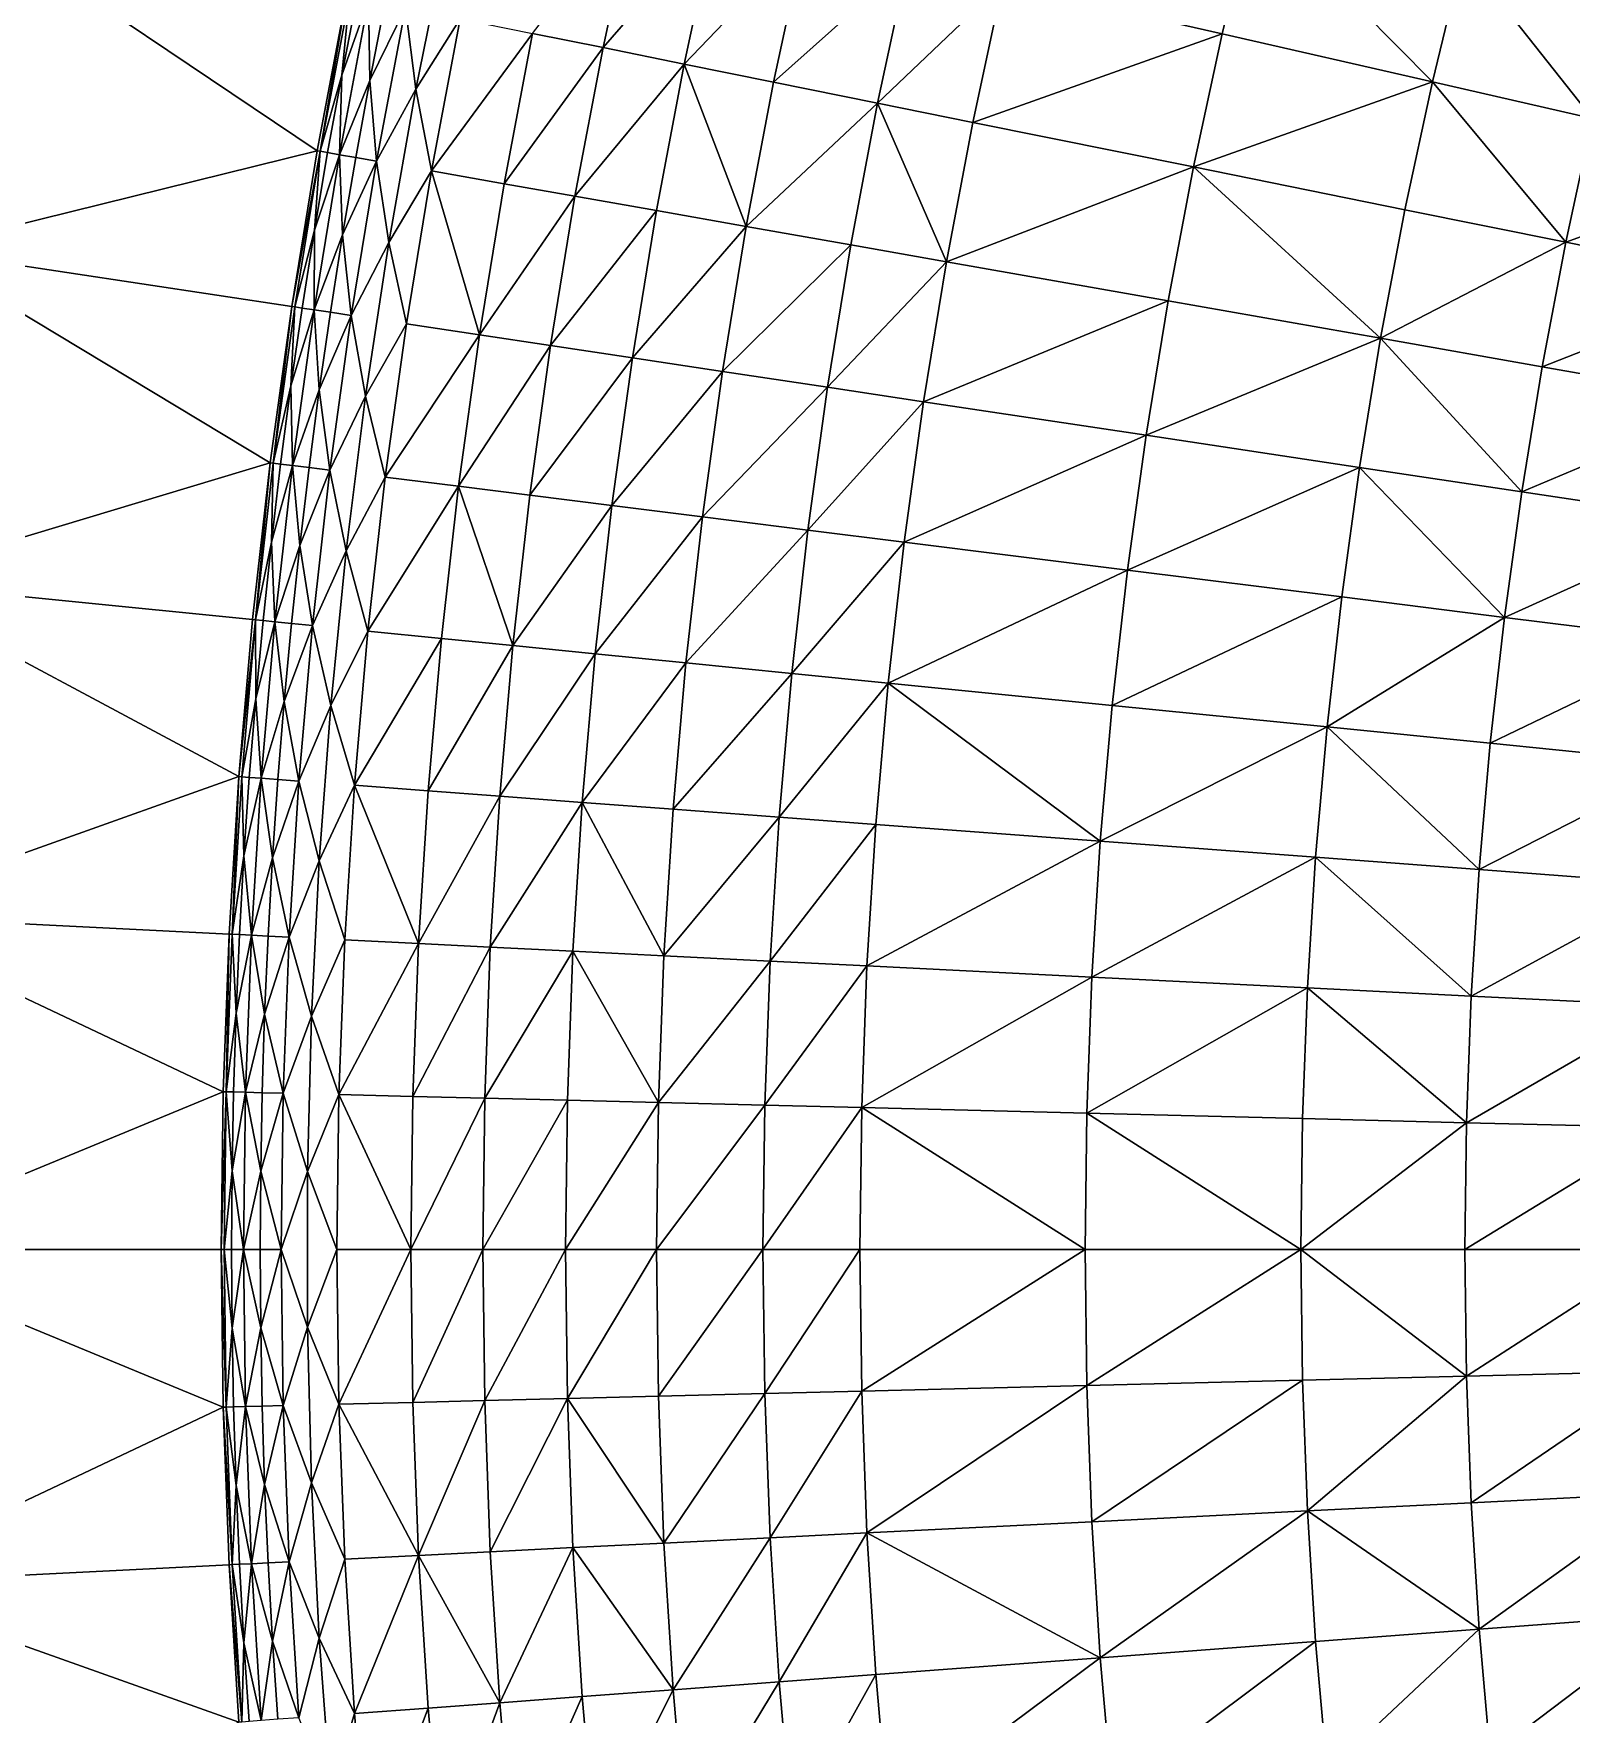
# Model space of a CAD drawing. Header units: millimetres. Extents: x -3250 to 8000, y -3250 to 3250.
# Drawn here: x -2574 to -1967, y -184 to 480 of the extents above; entities that cross this region are included whole.
import ezdxf

# ---------------------------------------------------------------- set-up
doc = ezdxf.new("R2010")
doc.units = ezdxf.units.MM
doc.header["$MEASUREMENT"] = 0
doc.layers.add('MESH_3D', color=2, linetype='CONTINUOUS')

msp = doc.modelspace()

# ---------------------------------------------------------------- linework, layer by layer
at = {"layer": 'MESH_3D'}
for points in [[(2150.48, 2436.79, 32500), (-3128.53, 880.23, 32500), (-2326.57, -2269.27, 32500)], [(2150.48, 2436.79, 32500), (-2326.57, -2269.27, 32500), (3105.61, 957.95, 32500)], [(3105.61, 957.95, 32500), (-2326.57, -2269.27, 32500), (-1962.36, -2590.68, 32500)], [(-3128.53, 880.23, 32500), (-2436.79, -2150.48, 32500), (-2326.57, -2269.27, 32500)], [(-3128.53, 880.23, 32500), (-2638.8, -1897.17, 32500), (-2436.79, -2150.48, 32500)], [(-2376.95, 480.51, -303.82), (-2336.54, 533.3, -355.73), (-2349.11, 474.88, -355.73)], [(-2349.11, 474.88, -355.73), (-2336.54, 533.3, -355.73), (-2304.66, 526.02, -406.77)], [(-2191.27, 500.14, -547.31), (-2091.92, 532.67, -630.5), (-2104.55, 480.35, -630.5)], [(-2104.55, 480.35, -630.5), (-2091.92, 532.67, -630.5), (-2021.39, 461.37, -698.41)], [(-2091.92, 532.67, -630.5), (-2009.26, 511.62, -698.41), (-2021.39, 461.37, -698.41)], [(-2620.4, 394.96, 24200), (-2597.46, 525.09, 24200), (-2462.02, 434.12, 24000)], [(-2597.46, 525.09, 24200), (-2450.43, 495.37, 24000), (-2462.02, 434.12, 24000)], [(-2349.11, 474.88, -355.73), (-2304.66, 526.02, -406.77), (-2317.06, 468.4, -406.77)], [(-2317.06, 468.4, -406.77), (-2304.66, 526.02, -406.77), (-2269.57, 518.02, -455.71)], [(-2423.07, 458.47, -205.25), (-2427.16, 490.66, -171.85), (-2410.89, 518.74, -205.25)], [(-2423.07, 458.47, -205.25), (-2410.89, 518.74, -205.25), (-2405.56, 486.3, -238.11)], [(-2317.06, 468.4, -406.77), (-2269.57, 518.02, -455.71), (-2281.78, 461.27, -455.71)], [(-2281.78, 461.27, -455.71), (-2269.57, 518.02, -455.71), (-2228.63, 508.67, -506.08)], [(-2021.39, 461.37, -698.41), (-2009.26, 511.62, -698.41), (-1958.21, 446.95, -744.25)], [(-2009.26, 511.62, -698.41), (-1946.46, 495.63, -744.25), (-1958.21, 446.95, -744.25)], [(-2281.78, 461.27, -455.71), (-2228.63, 508.67, -506.08), (-2240.62, 452.95, -506.08)], [(-2240.62, 452.95, -506.08), (-2228.63, 508.67, -506.08), (-2191.27, 500.14, -547.31)], [(-2240.62, 452.95, -506.08), (-2191.27, 500.14, -547.31), (-2203.06, 445.36, -547.31)], [(-2203.06, 445.36, -547.31), (-2191.27, 500.14, -547.31), (-2104.55, 480.35, -630.5)], [(-2460.86, 433.92, -38.42), (-2462.02, 434.12), (-2450.43, 495.37)], [(-2462.02, 434.12, 24000), (-2450.43, 495.37, 24000), (-2450.43, 495.37)], [(-2462.02, 434.12, 24000), (-2450.43, 495.37), (-2462.02, 434.12)], [(-2460.86, 433.92, -38.42), (-2450.43, 495.37), (-2449.27, 495.13, -38.42)], [(-2452.35, 464.01, -71.93), (-2460.86, 433.92, -38.42), (-2449.27, 495.13, -38.42)], [(-2441.24, 461.91, -138.74), (-2453.28, 432.58, -105.25), (-2441.73, 493.61, -105.25)], [(-2452.35, 464.01, -71.93), (-2441.73, 493.61, -105.25), (-2453.28, 432.58, -105.25)], [(-2452.35, 464.01, -71.93), (-2449.27, 495.13, -38.42), (-2446.37, 494.54, -71.93)], [(-2452.35, 464.01, -71.93), (-2446.37, 494.54, -71.93), (-2441.73, 493.61, -105.25)], [(-2441.24, 461.91, -138.74), (-2441.73, 493.61, -105.25), (-2435.29, 492.3, -138.74)], [(-2441.24, 461.91, -138.74), (-2435.29, 492.3, -138.74), (-2427.16, 490.66, -171.85)], [(-2441.24, 461.91, -138.74), (-2427.16, 490.66, -171.85), (-2438.64, 430, -171.85)], [(-2423.07, 458.47, -205.25), (-2438.64, 430, -171.85), (-2427.16, 490.66, -171.85)], [(-2423.07, 458.47, -205.25), (-2405.56, 486.3, -238.11), (-2416.94, 426.17, -238.11)], [(-2416.94, 426.17, -238.11), (-2405.56, 486.3, -238.11), (-2376.95, 480.51, -303.82)], [(-2416.94, 426.17, -238.11), (-2376.95, 480.51, -303.82), (-2388.19, 421.1, -303.82)], [(-2388.19, 421.1, -303.82), (-2376.95, 480.51, -303.82), (-2349.11, 474.88, -355.73)], [(-2203.06, 445.36, -547.31), (-2104.55, 480.35, -630.5), (-2115.87, 427.73, -630.5)], [(-2115.87, 427.73, -630.5), (-2104.55, 480.35, -630.5), (-2021.39, 461.37, -698.41)], [(-2388.19, 421.1, -303.82), (-2349.11, 474.88, -355.73), (-2360.22, 416.17, -355.73)], [(-2360.22, 416.17, -355.73), (-2349.11, 474.88, -355.73), (-2317.06, 468.4, -406.77)], [(-2360.22, 416.17, -355.73), (-2317.06, 468.4, -406.77), (-2328.01, 410.49, -406.77)], [(-2328.01, 410.49, -406.77), (-2317.06, 468.4, -406.77), (-2292.57, 404.24, -455.71)], [(-2317.06, 468.4, -406.77), (-2281.78, 461.27, -455.71), (-2292.57, 404.24, -455.71)], [(-2457.94, 433.4, -71.93), (-2460.86, 433.92, -38.42), (-2452.35, 464.01, -71.93)], [(-2457.94, 433.4, -71.93), (-2452.35, 464.01, -71.93), (-2453.28, 432.58, -105.25)], [(-2446.81, 431.44, -138.74), (-2453.28, 432.58, -105.25), (-2441.24, 461.91, -138.74)], [(-2446.81, 431.44, -138.74), (-2441.24, 461.91, -138.74), (-2438.64, 430, -171.85)], [(-2433.75, 397.92, -205.25), (-2438.64, 430, -171.85), (-2423.07, 458.47, -205.25)], [(-2433.75, 397.92, -205.25), (-2423.07, 458.47, -205.25), (-2416.94, 426.17, -238.11)], [(-2292.57, 404.24, -455.71), (-2281.78, 461.27, -455.71), (-2240.62, 452.95, -506.08)], [(-2115.87, 427.73, -630.5), (-2021.39, 461.37, -698.41), (-2032.27, 410.83, -698.41)], [(-2032.27, 410.83, -698.41), (-2021.39, 461.37, -698.41), (-1968.75, 397.99, -744.25)], [(-2021.39, 461.37, -698.41), (-1958.21, 446.95, -744.25), (-1968.75, 397.99, -744.25)], [(-2292.57, 404.24, -455.71), (-2240.62, 452.95, -506.08), (-2251.21, 396.95, -506.08)], [(-2251.21, 396.95, -506.08), (-2240.62, 452.95, -506.08), (-2213.48, 390.3, -547.31)], [(-2240.62, 452.95, -506.08), (-2203.06, 445.36, -547.31), (-2213.48, 390.3, -547.31)], [(-2213.48, 390.3, -547.31), (-2203.06, 445.36, -547.31), (-2115.87, 427.73, -630.5)], [(-1968.75, 397.99, -744.25), (-1958.21, 446.95, -744.25), (-1881.98, 429.55, -794.3)], [(-2620.4, 394.96, 24200), (-2462.02, 434.12, 24000), (-2472.08, 372.61, 24000)], [(-2460.86, 433.92, -38.42), (-2472.08, 372.61), (-2462.02, 434.12)], [(-2472.08, 372.61, 24000), (-2462.02, 434.12, 24000), (-2462.02, 434.12)], [(-2472.08, 372.61, 24000), (-2462.02, 434.12), (-2472.08, 372.61)], [(-2470.91, 372.43, -38.42), (-2472.08, 372.61), (-2460.86, 433.92, -38.42)], [(-2463.15, 402.73, -71.93), (-2470.91, 372.43, -38.42), (-2460.86, 433.92, -38.42)], [(-2451.99, 400.9, -138.74), (-2463.3, 371.28, -105.25), (-2453.28, 432.58, -105.25)], [(-2463.15, 402.73, -71.93), (-2453.28, 432.58, -105.25), (-2463.3, 371.28, -105.25)], [(-2463.15, 402.73, -71.93), (-2460.86, 433.92, -38.42), (-2457.94, 433.4, -71.93)], [(-2463.15, 402.73, -71.93), (-2457.94, 433.4, -71.93), (-2453.28, 432.58, -105.25)], [(-2451.99, 400.9, -138.74), (-2453.28, 432.58, -105.25), (-2446.81, 431.44, -138.74)], [(-2451.99, 400.9, -138.74), (-2446.81, 431.44, -138.74), (-2438.64, 430, -171.85)], [(-2451.99, 400.9, -138.74), (-2438.64, 430, -171.85), (-2448.6, 369.07, -171.85)], [(-2433.75, 397.92, -205.25), (-2448.6, 369.07, -171.85), (-2438.64, 430, -171.85)], [(-2433.75, 397.92, -205.25), (-2416.94, 426.17, -238.11), (-2426.81, 365.78, -238.11)], [(-2426.81, 365.78, -238.11), (-2416.94, 426.17, -238.11), (-2397.94, 361.43, -303.82)], [(-2416.94, 426.17, -238.11), (-2388.19, 421.1, -303.82), (-2397.94, 361.43, -303.82)], [(-2213.48, 390.3, -547.31), (-2115.87, 427.73, -630.5), (-2125.88, 374.85, -630.5)], [(-2125.88, 374.85, -630.5), (-2115.87, 427.73, -630.5), (-2041.88, 360.04, -698.41)], [(-2115.87, 427.73, -630.5), (-2032.27, 410.83, -698.41), (-2041.88, 360.04, -698.41)], [(-1968.75, 397.99, -744.25), (-1881.98, 429.55, -794.3), (-1892.1, 382.5, -794.3)], [(-2397.94, 361.43, -303.82), (-2388.19, 421.1, -303.82), (-2360.22, 416.17, -355.73)], [(-2397.94, 361.43, -303.82), (-2360.22, 416.17, -355.73), (-2369.86, 357.2, -355.73)], [(-2369.86, 357.2, -355.73), (-2360.22, 416.17, -355.73), (-2328.01, 410.49, -406.77)], [(-2369.86, 357.2, -355.73), (-2328.01, 410.49, -406.77), (-2337.52, 352.33, -406.77)], [(-2337.52, 352.33, -406.77), (-2328.01, 410.49, -406.77), (-2292.57, 404.24, -455.71)], [(-2041.88, 360.04, -698.41), (-2032.27, 410.83, -698.41), (-1968.75, 397.99, -744.25)], [(-2467.98, 371.99, -71.93), (-2470.91, 372.43, -38.42), (-2463.15, 402.73, -71.93)], [(-2467.98, 371.99, -71.93), (-2463.15, 402.73, -71.93), (-2463.3, 371.28, -105.25)], [(-2456.8, 370.3, -138.74), (-2463.3, 371.28, -105.25), (-2451.99, 400.9, -138.74)], [(-2456.8, 370.3, -138.74), (-2451.99, 400.9, -138.74), (-2448.6, 369.07, -171.85)], [(-2337.52, 352.33, -406.77), (-2292.57, 404.24, -455.71), (-2301.94, 346.96, -455.71)], [(-2301.94, 346.96, -455.71), (-2292.57, 404.24, -455.71), (-2251.21, 396.95, -506.08)], [(-2636.83, 263.85, 24200), (-2620.4, 394.96, 24200), (-2480.6, 310.86, 24000)], [(-2620.4, 394.96, 24200), (-2472.08, 372.61, 24000), (-2480.6, 310.86, 24000)], [(-2442.91, 337.12, -205.25), (-2448.6, 369.07, -171.85), (-2433.75, 397.92, -205.25)], [(-2442.91, 337.12, -205.25), (-2433.75, 397.92, -205.25), (-2426.81, 365.78, -238.11)], [(-2301.94, 346.96, -455.71), (-2251.21, 396.95, -506.08), (-2260.41, 340.7, -506.08)], [(-2260.41, 340.7, -506.08), (-2251.21, 396.95, -506.08), (-2213.48, 390.3, -547.31)], [(-2041.88, 360.04, -698.41), (-1968.75, 397.99, -744.25), (-1978.06, 348.78, -744.25)], [(-1978.06, 348.78, -744.25), (-1968.75, 397.99, -744.25), (-1892.1, 382.5, -794.3)], [(-2260.41, 340.7, -506.08), (-2213.48, 390.3, -547.31), (-2222.52, 334.99, -547.31)], [(-2222.52, 334.99, -547.31), (-2213.48, 390.3, -547.31), (-2125.88, 374.85, -630.5)], [(-1978.06, 348.78, -744.25), (-1892.1, 382.5, -794.3), (-1901.05, 335.21, -794.3)], [(-2479.43, 310.71, -38.42), (-2480.6, 310.86), (-2472.08, 372.61)], [(-2480.6, 310.86, 24000), (-2472.08, 372.61, 24000), (-2472.08, 372.61)], [(-2480.6, 310.86, 24000), (-2472.08, 372.61), (-2480.6, 310.86)], [(-2479.43, 310.71, -38.42), (-2472.08, 372.61), (-2470.91, 372.43, -38.42)], [(-2472.43, 341.19, -71.93), (-2479.43, 310.71, -38.42), (-2470.91, 372.43, -38.42)], [(-2472.43, 341.19, -71.93), (-2470.91, 372.43, -38.42), (-2467.98, 371.99, -71.93)], [(-2472.43, 341.19, -71.93), (-2467.98, 371.99, -71.93), (-2463.3, 371.28, -105.25)], [(-2222.52, 334.99, -547.31), (-2125.88, 374.85, -630.5), (-2134.56, 321.73, -630.5)], [(-2134.56, 321.73, -630.5), (-2125.88, 374.85, -630.5), (-2041.88, 360.04, -698.41)], [(-2472.43, 341.19, -71.93), (-2463.3, 371.28, -105.25), (-2471.79, 309.76, -105.25)], [(-2461.23, 339.65, -138.74), (-2471.79, 309.76, -105.25), (-2463.3, 371.28, -105.25)], [(-2461.23, 339.65, -138.74), (-2463.3, 371.28, -105.25), (-2456.8, 370.3, -138.74)], [(-2461.23, 339.65, -138.74), (-2456.8, 370.3, -138.74), (-2448.6, 369.07, -171.85)], [(-2461.23, 339.65, -138.74), (-2448.6, 369.07, -171.85), (-2457.04, 307.91, -171.85)], [(-2442.91, 337.12, -205.25), (-2457.04, 307.91, -171.85), (-2448.6, 369.07, -171.85)], [(-2442.91, 337.12, -205.25), (-2426.81, 365.78, -238.11), (-2435.18, 305.17, -238.11)], [(-2435.18, 305.17, -238.11), (-2426.81, 365.78, -238.11), (-2397.94, 361.43, -303.82)], [(-2435.18, 305.17, -238.11), (-2397.94, 361.43, -303.82), (-2406.21, 301.54, -303.82)], [(-2406.21, 301.54, -303.82), (-2397.94, 361.43, -303.82), (-2369.86, 357.2, -355.73)], [(-2134.56, 321.73, -630.5), (-2041.88, 360.04, -698.41), (-2050.22, 309.02, -698.41)], [(-2050.22, 309.02, -698.41), (-2041.88, 360.04, -698.41), (-1986.14, 299.36, -744.25)], [(-2041.88, 360.04, -698.41), (-1978.06, 348.78, -744.25), (-1986.14, 299.36, -744.25)], [(-2406.21, 301.54, -303.82), (-2369.86, 357.2, -355.73), (-2378.03, 298.01, -355.73)], [(-2378.03, 298.01, -355.73), (-2369.86, 357.2, -355.73), (-2337.52, 352.33, -406.77)], [(-2378.03, 298.01, -355.73), (-2337.52, 352.33, -406.77), (-2345.58, 293.94, -406.77)], [(-2345.58, 293.94, -406.77), (-2337.52, 352.33, -406.77), (-2301.94, 346.96, -455.71)], [(-2345.58, 293.94, -406.77), (-2301.94, 346.96, -455.71), (-2309.87, 289.46, -455.71)], [(-2309.87, 289.46, -455.71), (-2301.94, 346.96, -455.71), (-2260.41, 340.7, -506.08)], [(-1986.14, 299.36, -744.25), (-1978.06, 348.78, -744.25), (-1901.05, 335.21, -794.3)], [(-2476.49, 310.34, -71.93), (-2479.43, 310.71, -38.42), (-2472.43, 341.19, -71.93)], [(-2476.49, 310.34, -71.93), (-2472.43, 341.19, -71.93), (-2471.79, 309.76, -105.25)], [(-2465.27, 308.94, -138.74), (-2471.79, 309.76, -105.25), (-2461.23, 339.65, -138.74)], [(-2465.27, 308.94, -138.74), (-2461.23, 339.65, -138.74), (-2457.04, 307.91, -171.85)], [(-2309.87, 289.46, -455.71), (-2260.41, 340.7, -506.08), (-2268.2, 284.24, -506.08)], [(-2268.2, 284.24, -506.08), (-2260.41, 340.7, -506.08), (-2222.52, 334.99, -547.31)], [(-2450.56, 276.11, -205.25), (-2457.04, 307.91, -171.85), (-2442.91, 337.12, -205.25)], [(-2450.56, 276.11, -205.25), (-2442.91, 337.12, -205.25), (-2435.18, 305.17, -238.11)], [(-2268.2, 284.24, -506.08), (-2222.52, 334.99, -547.31), (-2230.18, 279.48, -547.31)], [(-2230.18, 279.48, -547.31), (-2222.52, 334.99, -547.31), (-2134.56, 321.73, -630.5)], [(-1986.14, 299.36, -744.25), (-1901.05, 335.21, -794.3), (-1908.82, 287.71, -794.3)], [(-2230.18, 279.48, -547.31), (-2134.56, 321.73, -630.5), (-2141.92, 268.42, -630.5)], [(-2141.92, 268.42, -630.5), (-2134.56, 321.73, -630.5), (-2050.22, 309.02, -698.41)], [(-2636.83, 263.85, 24200), (-2480.6, 310.86, 24000), (-2487.58, 248.92, 24000)], [(-2486.4, 248.8, -38.42), (-2487.58, 248.92), (-2480.6, 310.86)], [(-2487.58, 248.92, 24000), (-2480.6, 310.86), (-2487.58, 248.92)], [(-2487.58, 248.92, 24000), (-2480.6, 310.86, 24000), (-2480.6, 310.86)], [(-2486.4, 248.8, -38.42), (-2480.6, 310.86), (-2479.43, 310.71, -38.42)], [(-2480.16, 279.45, -71.93), (-2486.4, 248.8, -38.42), (-2479.43, 310.71, -38.42)], [(-2480.16, 279.45, -71.93), (-2479.43, 310.71, -38.42), (-2476.49, 310.34, -71.93)], [(-2480.16, 279.45, -71.93), (-2476.49, 310.34, -71.93), (-2471.79, 309.76, -105.25)], [(-2480.16, 279.45, -71.93), (-2471.79, 309.76, -105.25), (-2478.74, 248.04, -105.25)], [(-2468.93, 278.18, -138.74), (-2478.74, 248.04, -105.25), (-2471.79, 309.76, -105.25)], [(-2468.93, 278.18, -138.74), (-2471.79, 309.76, -105.25), (-2465.27, 308.94, -138.74)], [(-2468.93, 278.18, -138.74), (-2465.27, 308.94, -138.74), (-2457.04, 307.91, -171.85)], [(-2468.93, 278.18, -138.74), (-2457.04, 307.91, -171.85), (-2463.96, 246.56, -171.85)], [(-2450.56, 276.11, -205.25), (-2463.96, 246.56, -171.85), (-2457.04, 307.91, -171.85)], [(-2141.92, 268.42, -630.5), (-2050.22, 309.02, -698.41), (-2057.28, 257.81, -698.41)], [(-2057.28, 257.81, -698.41), (-2050.22, 309.02, -698.41), (-1992.98, 249.75, -744.25)], [(-2050.22, 309.02, -698.41), (-1986.14, 299.36, -744.25), (-1992.98, 249.75, -744.25)], [(-2450.56, 276.11, -205.25), (-2435.18, 305.17, -238.11), (-2442.03, 244.36, -238.11)], [(-2442.03, 244.36, -238.11), (-2435.18, 305.17, -238.11), (-2406.21, 301.54, -303.82)], [(-2442.03, 244.36, -238.11), (-2406.21, 301.54, -303.82), (-2412.98, 241.46, -303.82)], [(-2412.98, 241.46, -303.82), (-2406.21, 301.54, -303.82), (-2384.72, 238.63, -355.73)], [(-2406.21, 301.54, -303.82), (-2378.03, 298.01, -355.73), (-2384.72, 238.63, -355.73)], [(-1992.98, 249.75, -744.25), (-1986.14, 299.36, -744.25), (-1908.82, 287.71, -794.3)], [(-2384.72, 238.63, -355.73), (-2378.03, 298.01, -355.73), (-2345.58, 293.94, -406.77)], [(-2384.72, 238.63, -355.73), (-2345.58, 293.94, -406.77), (-2352.18, 235.37, -406.77)], [(-2352.18, 235.37, -406.77), (-2345.58, 293.94, -406.77), (-2309.87, 289.46, -455.71)], [(-2352.18, 235.37, -406.77), (-2309.87, 289.46, -455.71), (-2316.37, 231.79, -455.71)], [(-2316.37, 231.79, -455.71), (-2309.87, 289.46, -455.71), (-2268.2, 284.24, -506.08)], [(-1992.98, 249.75, -744.25), (-1908.82, 287.71, -794.3), (-1915.4, 240.03, -794.3)], [(-2483.45, 248.51, -71.93), (-2486.4, 248.8, -38.42), (-2480.16, 279.45, -71.93)], [(-2483.45, 248.51, -71.93), (-2480.16, 279.45, -71.93), (-2478.74, 248.04, -105.25)], [(-2316.37, 231.79, -455.71), (-2268.2, 284.24, -506.08), (-2274.58, 227.61, -506.08)], [(-2274.58, 227.61, -506.08), (-2268.2, 284.24, -506.08), (-2230.18, 279.48, -547.31)], [(-2274.58, 227.61, -506.08), (-2230.18, 279.48, -547.31), (-2236.46, 223.79, -547.31)], [(-2236.46, 223.79, -547.31), (-2230.18, 279.48, -547.31), (-2141.92, 268.42, -630.5)], [(-2472.21, 247.38, -138.74), (-2478.74, 248.04, -105.25), (-2468.93, 278.18, -138.74)], [(-2472.21, 247.38, -138.74), (-2468.93, 278.18, -138.74), (-2463.96, 246.56, -171.85)], [(-2456.68, 214.93, -205.25), (-2463.96, 246.56, -171.85), (-2450.56, 276.11, -205.25)], [(-2456.68, 214.93, -205.25), (-2450.56, 276.11, -205.25), (-2442.03, 244.36, -238.11)], [(-2236.46, 223.79, -547.31), (-2141.92, 268.42, -630.5), (-2147.94, 214.93, -630.5)], [(-2147.94, 214.93, -630.5), (-2141.92, 268.42, -630.5), (-2057.28, 257.81, -698.41)], [(-2646.71, 132.09, 24200), (-2636.83, 263.85, 24200), (-2493.01, 186.83, 24000)], [(-2636.83, 263.85, 24200), (-2487.58, 248.92, 24000), (-2493.01, 186.83, 24000)], [(-2147.94, 214.93, -630.5), (-2057.28, 257.81, -698.41), (-2063.07, 206.44, -698.41)], [(-2063.07, 206.44, -698.41), (-2057.28, 257.81, -698.41), (-1992.98, 249.75, -744.25)], [(-2486.4, 248.8, -38.42), (-2493.01, 186.83), (-2487.58, 248.92)], [(-2493.01, 186.83, 24000), (-2487.58, 248.92), (-2493.01, 186.83)], [(-2493.01, 186.83, 24000), (-2487.58, 248.92, 24000), (-2487.58, 248.92)], [(-2491.83, 186.74, -38.42), (-2493.01, 186.83), (-2486.4, 248.8, -38.42)], [(-2486.36, 217.53, -71.93), (-2491.83, 186.74, -38.42), (-2486.4, 248.8, -38.42)], [(-2486.36, 217.53, -71.93), (-2486.4, 248.8, -38.42), (-2483.45, 248.51, -71.93)], [(-2486.36, 217.53, -71.93), (-2483.45, 248.51, -71.93), (-2478.74, 248.04, -105.25)], [(-2486.36, 217.53, -71.93), (-2478.74, 248.04, -105.25), (-2484.16, 186.16, -105.25)], [(-2475.1, 216.54, -138.74), (-2484.16, 186.16, -105.25), (-2478.74, 248.04, -105.25)], [(-2475.1, 216.54, -138.74), (-2478.74, 248.04, -105.25), (-2472.21, 247.38, -138.74)], [(-2475.1, 216.54, -138.74), (-2472.21, 247.38, -138.74), (-2463.96, 246.56, -171.85)], [(-2475.1, 216.54, -138.74), (-2463.96, 246.56, -171.85), (-2469.34, 185.05, -171.85)], [(-2456.68, 214.93, -205.25), (-2469.34, 185.05, -171.85), (-2463.96, 246.56, -171.85)], [(-2063.07, 206.44, -698.41), (-1992.98, 249.75, -744.25), (-1998.59, 199.99, -744.25)], [(-1998.59, 199.99, -744.25), (-1992.98, 249.75, -744.25), (-1915.4, 240.03, -794.3)], [(-2456.68, 214.93, -205.25), (-2442.03, 244.36, -238.11), (-2447.36, 183.4, -238.11)], [(-2447.36, 183.4, -238.11), (-2442.03, 244.36, -238.11), (-2412.98, 241.46, -303.82)], [(-2447.36, 183.4, -238.11), (-2412.98, 241.46, -303.82), (-2418.25, 181.22, -303.82)], [(-2418.25, 181.22, -303.82), (-2412.98, 241.46, -303.82), (-2384.72, 238.63, -355.73)], [(-1998.59, 199.99, -744.25), (-1915.4, 240.03, -794.3), (-1920.79, 192.2, -794.3)], [(-2418.25, 181.22, -303.82), (-2384.72, 238.63, -355.73), (-2389.93, 179.1, -355.73)], [(-2389.93, 179.1, -355.73), (-2384.72, 238.63, -355.73), (-2352.18, 235.37, -406.77)], [(-2389.93, 179.1, -355.73), (-2352.18, 235.37, -406.77), (-2357.32, 176.66, -406.77)], [(-2357.32, 176.66, -406.77), (-2352.18, 235.37, -406.77), (-2316.37, 231.79, -455.71)], [(-2357.32, 176.66, -406.77), (-2316.37, 231.79, -455.71), (-2321.43, 173.97, -455.71)], [(-2321.43, 173.97, -455.71), (-2316.37, 231.79, -455.71), (-2274.58, 227.61, -506.08)], [(-2321.43, 173.97, -455.71), (-2274.58, 227.61, -506.08), (-2279.55, 170.83, -506.08)], [(-2279.55, 170.83, -506.08), (-2274.58, 227.61, -506.08), (-2236.46, 223.79, -547.31)], [(-2279.55, 170.83, -506.08), (-2236.46, 223.79, -547.31), (-2241.34, 167.97, -547.31)], [(-2241.34, 167.97, -547.31), (-2236.46, 223.79, -547.31), (-2152.64, 161.32, -630.5)], [(-2236.46, 223.79, -547.31), (-2147.94, 214.93, -630.5), (-2152.64, 161.32, -630.5)], [(-2488.88, 186.52, -71.93), (-2491.83, 186.74, -38.42), (-2486.36, 217.53, -71.93)], [(-2488.88, 186.52, -71.93), (-2486.36, 217.53, -71.93), (-2484.16, 186.16, -105.25)], [(-2477.61, 185.67, -138.74), (-2484.16, 186.16, -105.25), (-2475.1, 216.54, -138.74)], [(-2477.61, 185.67, -138.74), (-2475.1, 216.54, -138.74), (-2469.34, 185.05, -171.85)], [(-2461.28, 153.62, -205.25), (-2469.34, 185.05, -171.85), (-2456.68, 214.93, -205.25)], [(-2461.28, 153.62, -205.25), (-2456.68, 214.93, -205.25), (-2447.36, 183.4, -238.11)], [(-2152.64, 161.32, -630.5), (-2147.94, 214.93, -630.5), (-2063.07, 206.44, -698.41)], [(-2152.64, 161.32, -630.5), (-2063.07, 206.44, -698.41), (-2067.58, 154.94, -698.41)], [(-2067.58, 154.94, -698.41), (-2063.07, 206.44, -698.41), (-2002.95, 150.1, -744.25)], [(-2063.07, 206.44, -698.41), (-1998.59, 199.99, -744.25), (-2002.95, 150.1, -744.25)], [(-2002.95, 150.1, -744.25), (-1998.59, 199.99, -744.25), (-1920.79, 192.2, -794.3)], [(-2646.71, 132.09, 24200), (-2493.01, 186.83, 24000), (-2496.89, 124.61, 24000)], [(-2495.71, 124.56, -38.42), (-2496.89, 124.61), (-2493.01, 186.83)], [(-2496.89, 124.61, 24000), (-2493.01, 186.83), (-2496.89, 124.61)], [(-2496.89, 124.61, 24000), (-2493.01, 186.83, 24000), (-2493.01, 186.83)], [(-2495.71, 124.56, -38.42), (-2493.01, 186.83), (-2491.83, 186.74, -38.42)], [(-2491.01, 155.47, -71.93), (-2495.71, 124.56, -38.42), (-2491.83, 186.74, -38.42)], [(-2491.01, 155.47, -71.93), (-2491.83, 186.74, -38.42), (-2488.88, 186.52, -71.93)], [(-2491.01, 155.47, -71.93), (-2488.88, 186.52, -71.93), (-2484.16, 186.16, -105.25)], [(-2491.01, 155.47, -71.93), (-2484.16, 186.16, -105.25), (-2488.03, 124.17, -105.25)], [(-2479.73, 154.77, -138.74), (-2488.03, 124.17, -105.25), (-2484.16, 186.16, -105.25)], [(-2479.73, 154.77, -138.74), (-2484.16, 186.16, -105.25), (-2477.61, 185.67, -138.74)], [(-2002.95, 150.1, -744.25), (-1920.79, 192.2, -794.3), (-1924.98, 144.26, -794.3)], [(-2479.73, 154.77, -138.74), (-2477.61, 185.67, -138.74), (-2469.34, 185.05, -171.85)], [(-2479.73, 154.77, -138.74), (-2469.34, 185.05, -171.85), (-2473.18, 123.43, -171.85)], [(-2461.28, 153.62, -205.25), (-2473.18, 123.43, -171.85), (-2469.34, 185.05, -171.85)], [(-2461.28, 153.62, -205.25), (-2447.36, 183.4, -238.11), (-2451.17, 122.33, -238.11)], [(-2451.17, 122.33, -238.11), (-2447.36, 183.4, -238.11), (-2422.02, 120.88, -303.82)], [(-2447.36, 183.4, -238.11), (-2418.25, 181.22, -303.82), (-2422.02, 120.88, -303.82)], [(-2422.02, 120.88, -303.82), (-2418.25, 181.22, -303.82), (-2389.93, 179.1, -355.73)], [(-2422.02, 120.88, -303.82), (-2389.93, 179.1, -355.73), (-2393.65, 119.46, -355.73)], [(-2393.65, 119.46, -355.73), (-2389.93, 179.1, -355.73), (-2357.32, 176.66, -406.77)], [(-2393.65, 119.46, -355.73), (-2357.32, 176.66, -406.77), (-2360.99, 117.83, -406.77)], [(-2360.99, 117.83, -406.77), (-2357.32, 176.66, -406.77), (-2325.05, 116.04, -455.71)], [(-2357.32, 176.66, -406.77), (-2321.43, 173.97, -455.71), (-2325.05, 116.04, -455.71)], [(-2325.05, 116.04, -455.71), (-2321.43, 173.97, -455.71), (-2279.55, 170.83, -506.08)], [(-2325.05, 116.04, -455.71), (-2279.55, 170.83, -506.08), (-2283.1, 113.94, -506.08)], [(-2283.1, 113.94, -506.08), (-2279.55, 170.83, -506.08), (-2241.34, 167.97, -547.31)], [(-2283.1, 113.94, -506.08), (-2241.34, 167.97, -547.31), (-2244.83, 112.03, -547.31)], [(-2244.83, 112.03, -547.31), (-2241.34, 167.97, -547.31), (-2152.64, 161.32, -630.5)], [(-2244.83, 112.03, -547.31), (-2152.64, 161.32, -630.5), (-2155.99, 107.6, -630.5)], [(-2155.99, 107.6, -630.5), (-2152.64, 161.32, -630.5), (-2067.58, 154.94, -698.41)], [(-2492.75, 124.41, -71.93), (-2495.71, 124.56, -38.42), (-2491.01, 155.47, -71.93)], [(-2492.75, 124.41, -71.93), (-2491.01, 155.47, -71.93), (-2488.03, 124.17, -105.25)], [(-2481.46, 123.84, -138.74), (-2488.03, 124.17, -105.25), (-2479.73, 154.77, -138.74)], [(-2481.46, 123.84, -138.74), (-2479.73, 154.77, -138.74), (-2473.18, 123.43, -171.85)], [(-2464.34, 92.21, -205.25), (-2473.18, 123.43, -171.85), (-2461.28, 153.62, -205.25)], [(-2464.34, 92.21, -205.25), (-2461.28, 153.62, -205.25), (-2451.17, 122.33, -238.11)], [(-2155.99, 107.6, -630.5), (-2067.58, 154.94, -698.41), (-2070.8, 103.35, -698.41)], [(-2070.8, 103.35, -698.41), (-2067.58, 154.94, -698.41), (-2006.07, 100.12, -744.25)], [(-2067.58, 154.94, -698.41), (-2002.95, 150.1, -744.25), (-2006.07, 100.12, -744.25)], [(-2006.07, 100.12, -744.25), (-2002.95, 150.1, -744.25), (-1924.98, 144.26, -794.3)], [(-2006.07, 100.12, -744.25), (-1924.98, 144.26, -794.3), (-1927.98, 96.22, -794.3)], [(-2650, 0, 24200), (-2646.71, 132.09, 24200), (-2499.22, 62.33, 24000)], [(-2646.71, 132.09, 24200), (-2496.89, 124.61, 24000), (-2499.22, 62.33, 24000)], [(-2498.04, 62.3, -38.42), (-2499.22, 62.33), (-2496.89, 124.61)], [(-2499.22, 62.33, 24000), (-2496.89, 124.61), (-2499.22, 62.33)], [(-2499.22, 62.33, 24000), (-2496.89, 124.61, 24000), (-2496.89, 124.61)], [(-2498.04, 62.3, -38.42), (-2496.89, 124.61), (-2495.71, 124.56, -38.42)], [(-2494.11, 93.32, -71.93), (-2498.04, 62.3, -38.42), (-2495.71, 124.56, -38.42)], [(-2494.11, 93.32, -71.93), (-2495.71, 124.56, -38.42), (-2492.75, 124.41, -71.93)], [(-2494.11, 93.32, -71.93), (-2492.75, 124.41, -71.93), (-2488.03, 124.17, -105.25)], [(-2494.11, 93.32, -71.93), (-2488.03, 124.17, -105.25), (-2490.35, 62.11, -105.25)], [(-2482.82, 92.9, -138.74), (-2490.35, 62.11, -105.25), (-2488.03, 124.17, -105.25)], [(-2482.82, 92.9, -138.74), (-2488.03, 124.17, -105.25), (-2481.46, 123.84, -138.74)], [(-2482.82, 92.9, -138.74), (-2481.46, 123.84, -138.74), (-2473.18, 123.43, -171.85)], [(-2482.82, 92.9, -138.74), (-2473.18, 123.43, -171.85), (-2475.49, 61.73, -171.85)], [(-2464.34, 92.21, -205.25), (-2475.49, 61.73, -171.85), (-2473.18, 123.43, -171.85)], [(-2464.34, 92.21, -205.25), (-2451.17, 122.33, -238.11), (-2453.46, 61.19, -238.11)], [(-2453.46, 61.19, -238.11), (-2451.17, 122.33, -238.11), (-2422.02, 120.88, -303.82)], [(-2453.46, 61.19, -238.11), (-2422.02, 120.88, -303.82), (-2424.28, 60.46, -303.82)], [(-2424.28, 60.46, -303.82), (-2422.02, 120.88, -303.82), (-2393.65, 119.46, -355.73)], [(-2424.28, 60.46, -303.82), (-2393.65, 119.46, -355.73), (-2395.88, 59.75, -355.73)], [(-2395.88, 59.75, -355.73), (-2393.65, 119.46, -355.73), (-2360.99, 117.83, -406.77)], [(-2395.88, 59.75, -355.73), (-2360.99, 117.83, -406.77), (-2363.19, 58.93, -406.77)], [(-2363.19, 58.93, -406.77), (-2360.99, 117.83, -406.77), (-2327.22, 58.04, -455.71)], [(-2360.99, 117.83, -406.77), (-2325.05, 116.04, -455.71), (-2327.22, 58.04, -455.71)], [(-2327.22, 58.04, -455.71), (-2325.05, 116.04, -455.71), (-2283.1, 113.94, -506.08)], [(-2327.22, 58.04, -455.71), (-2283.1, 113.94, -506.08), (-2285.23, 56.99, -506.08)], [(-2285.23, 56.99, -506.08), (-2283.1, 113.94, -506.08), (-2244.83, 112.03, -547.31)], [(-2285.23, 56.99, -506.08), (-2244.83, 112.03, -547.31), (-2246.93, 56.03, -547.31)], [(-2246.93, 56.03, -547.31), (-2244.83, 112.03, -547.31), (-2155.99, 107.6, -630.5)], [(-2246.93, 56.03, -547.31), (-2155.99, 107.6, -630.5), (-2158, 53.82, -630.5)], [(-2158, 53.82, -630.5), (-2155.99, 107.6, -630.5), (-2070.8, 103.35, -698.41)], [(-2158, 53.82, -630.5), (-2070.8, 103.35, -698.41), (-2072.73, 51.69, -698.41)], [(-2072.73, 51.69, -698.41), (-2070.8, 103.35, -698.41), (-2007.95, 50.08, -744.25)], [(-2070.8, 103.35, -698.41), (-2006.07, 100.12, -744.25), (-2007.95, 50.08, -744.25)], [(-2007.95, 50.08, -744.25), (-2006.07, 100.12, -744.25), (-1927.98, 96.22, -794.3)], [(-2495.08, 62.22, -71.93), (-2498.04, 62.3, -38.42), (-2494.11, 93.32, -71.93)], [(-2495.08, 62.22, -71.93), (-2494.11, 93.32, -71.93), (-2490.35, 62.11, -105.25)], [(-2007.95, 50.08, -744.25), (-1927.98, 96.22, -794.3), (-1929.78, 48.13, -794.3)], [(-2483.78, 61.94, -138.74), (-2490.35, 62.11, -105.25), (-2482.82, 92.9, -138.74)], [(-2483.78, 61.94, -138.74), (-2482.82, 92.9, -138.74), (-2475.49, 61.73, -171.85)], [(-2465.87, 30.74, -205.25), (-2475.49, 61.73, -171.85), (-2464.34, 92.21, -205.25)], [(-2465.87, 30.74, -205.25), (-2464.34, 92.21, -205.25), (-2453.46, 61.19, -238.11)], [(-2650, 0, 24200), (-2499.22, 62.33, 24000), (-2500, 0, 24000)], [(-2498.04, 62.3, -38.42), (-2500, 0), (-2499.22, 62.33)], [(-2500, 0, 24000), (-2499.22, 62.33), (-2500, 0)], [(-2500, 0, 24000), (-2499.22, 62.33, 24000), (-2499.22, 62.33)], [(-2498.82, 0, -38.42), (-2500, 0), (-2498.04, 62.3, -38.42)], [(-2495.66, 31.11, -71.93), (-2498.82, 0, -38.42), (-2498.04, 62.3, -38.42)], [(-2495.66, 31.11, -71.93), (-2498.04, 62.3, -38.42), (-2495.08, 62.22, -71.93)], [(-2495.66, 31.11, -71.93), (-2495.08, 62.22, -71.93), (-2490.35, 62.11, -105.25)], [(-2495.66, 31.11, -71.93), (-2490.35, 62.11, -105.25), (-2491.12, 0, -105.25)], [(-2484.36, 30.97, -138.74), (-2491.12, 0, -105.25), (-2490.35, 62.11, -105.25)], [(-2484.36, 30.97, -138.74), (-2490.35, 62.11, -105.25), (-2483.78, 61.94, -138.74)], [(-2484.36, 30.97, -138.74), (-2483.78, 61.94, -138.74), (-2475.49, 61.73, -171.85)], [(-2484.36, 30.97, -138.74), (-2475.49, 61.73, -171.85), (-2476.26, 0, -171.85)], [(-2465.87, 30.74, -205.25), (-2476.26, 0, -171.85), (-2475.49, 61.73, -171.85)], [(-2465.87, 30.74, -205.25), (-2453.46, 61.19, -238.11), (-2454.23, 0, -238.11)], [(-2454.23, 0, -238.11), (-2453.46, 61.19, -238.11), (-2425.03, 0, -303.82)], [(-2453.46, 61.19, -238.11), (-2424.28, 60.46, -303.82), (-2425.03, 0, -303.82)], [(-2425.03, 0, -303.82), (-2424.28, 60.46, -303.82), (-2395.88, 59.75, -355.73)], [(-2425.03, 0, -303.82), (-2395.88, 59.75, -355.73), (-2396.63, 0, -355.73)], [(-2396.63, 0, -355.73), (-2395.88, 59.75, -355.73), (-2363.19, 58.93, -406.77)], [(-2396.63, 0, -355.73), (-2363.19, 58.93, -406.77), (-2363.93, 0, -406.77)], [(-2363.93, 0, -406.77), (-2363.19, 58.93, -406.77), (-2327.22, 58.04, -455.71)], [(-2363.93, 0, -406.77), (-2327.22, 58.04, -455.71), (-2327.94, 0, -455.71)], [(-2327.94, 0, -455.71), (-2327.22, 58.04, -455.71), (-2285.23, 56.99, -506.08)], [(-2327.94, 0, -455.71), (-2285.23, 56.99, -506.08), (-2285.94, 0, -506.08)], [(-2285.94, 0, -506.08), (-2285.23, 56.99, -506.08), (-2246.93, 56.03, -547.31)], [(-2285.94, 0, -506.08), (-2246.93, 56.03, -547.31), (-2247.62, 0, -547.31)], [(-2247.62, 0, -547.31), (-2246.93, 56.03, -547.31), (-2158.67, 0, -630.5)], [(-2246.93, 56.03, -547.31), (-2158, 53.82, -630.5), (-2158.67, 0, -630.5)], [(-2158.67, 0, -630.5), (-2158, 53.82, -630.5), (-2073.37, 0, -698.41)], [(-2158, 53.82, -630.5), (-2072.73, 51.69, -698.41), (-2073.37, 0, -698.41)], [(-2073.37, 0, -698.41), (-2072.73, 51.69, -698.41), (-2007.95, 50.08, -744.25)], [(-2073.37, 0, -698.41), (-2007.95, 50.08, -744.25), (-2008.57, 0, -744.25)], [(-2008.57, 0, -744.25), (-2007.95, 50.08, -744.25), (-1929.78, 48.13, -794.3)], [(-2008.57, 0, -744.25), (-1929.78, 48.13, -794.3), (-1930.38, 0, -794.3)], [(-2495.86, 0, -71.93), (-2498.82, 0, -38.42), (-2495.66, 31.11, -71.93)], [(-2495.86, 0, -71.93), (-2495.66, 31.11, -71.93), (-2491.12, 0, -105.25)], [(-2484.55, 0, -138.74), (-2491.12, 0, -105.25), (-2484.36, 30.97, -138.74)], [(-2484.55, 0, -138.74), (-2484.36, 30.97, -138.74), (-2476.26, 0, -171.85)], [(-2465.87, -30.74, -205.25), (-2476.26, 0, -171.85), (-2465.87, 30.74, -205.25)], [(-2465.87, -30.74, -205.25), (-2465.87, 30.74, -205.25), (-2454.23, 0, -238.11)], [(-2650, 0, 24200), (-2500, 0, 24000), (-2499.22, -62.33, 24000)], [(-2646.71, -132.09, 24200), (-2650, 0, 24200), (-2499.22, -62.33, 24000)], [(-2498.04, -62.3, -38.42), (-2500, 0), (-2498.82, 0, -38.42)], [(-2498.04, -62.3, -38.42), (-2499.22, -62.33), (-2500, 0)], [(-2500, 0, 24000), (-2500, 0), (-2499.22, -62.33)], [(-2499.22, -62.33, 24000), (-2500, 0, 24000), (-2499.22, -62.33)], [(-2495.66, -31.11, -71.93), (-2498.04, -62.3, -38.42), (-2498.82, 0, -38.42)], [(-2495.66, -31.11, -71.93), (-2498.82, 0, -38.42), (-2495.86, 0, -71.93)], [(-2495.66, -31.11, -71.93), (-2495.86, 0, -71.93), (-2491.12, 0, -105.25)], [(-2495.66, -31.11, -71.93), (-2491.12, 0, -105.25), (-2490.35, -62.11, -105.25)], [(-2484.36, -30.97, -138.74), (-2490.35, -62.11, -105.25), (-2491.12, 0, -105.25)], [(-2484.36, -30.97, -138.74), (-2491.12, 0, -105.25), (-2484.55, 0, -138.74)], [(-2484.36, -30.97, -138.74), (-2484.55, 0, -138.74), (-2476.26, 0, -171.85)], [(-2484.36, -30.97, -138.74), (-2476.26, 0, -171.85), (-2475.49, -61.73, -171.85)], [(-2465.87, -30.74, -205.25), (-2475.49, -61.73, -171.85), (-2476.26, 0, -171.85)], [(-2465.87, -30.74, -205.25), (-2454.23, 0, -238.11), (-2453.46, -61.19, -238.11)], [(-2453.46, -61.19, -238.11), (-2454.23, 0, -238.11), (-2425.03, 0, -303.82)], [(-2453.46, -61.19, -238.11), (-2425.03, 0, -303.82), (-2424.28, -60.46, -303.82)], [(-2424.28, -60.46, -303.82), (-2425.03, 0, -303.82), (-2396.63, 0, -355.73)], [(-2424.28, -60.46, -303.82), (-2396.63, 0, -355.73), (-2395.88, -59.75, -355.73)], [(-2395.88, -59.75, -355.73), (-2396.63, 0, -355.73), (-2363.93, 0, -406.77)], [(-2395.88, -59.75, -355.73), (-2363.93, 0, -406.77), (-2363.19, -58.93, -406.77)], [(-2363.19, -58.93, -406.77), (-2363.93, 0, -406.77), (-2327.94, 0, -455.71)], [(-2363.19, -58.93, -406.77), (-2327.94, 0, -455.71), (-2327.22, -58.04, -455.71)], [(-2327.22, -58.04, -455.71), (-2327.94, 0, -455.71), (-2285.94, 0, -506.08)], [(-2327.22, -58.04, -455.71), (-2285.94, 0, -506.08), (-2285.23, -56.99, -506.08)], [(-2285.23, -56.99, -506.08), (-2285.94, 0, -506.08), (-2247.62, 0, -547.31)], [(-2285.23, -56.99, -506.08), (-2247.62, 0, -547.31), (-2246.93, -56.03, -547.31)], [(-2246.93, -56.03, -547.31), (-2247.62, 0, -547.31), (-2158.67, 0, -630.5)], [(-2246.93, -56.03, -547.31), (-2158.67, 0, -630.5), (-2158, -53.82, -630.5)], [(-2158, -53.82, -630.5), (-2158.67, 0, -630.5), (-2073.37, 0, -698.41)], [(-2158, -53.82, -630.5), (-2073.37, 0, -698.41), (-2072.73, -51.69, -698.41)], [(-2073.37, 0, -698.41), (-2008.57, 0, -744.25), (-2007.95, -50.08, -744.25)], [(-2072.73, -51.69, -698.41), (-2073.37, 0, -698.41), (-2007.95, -50.08, -744.25)], [(-2007.95, -50.08, -744.25), (-2008.57, 0, -744.25), (-1930.38, 0, -794.3)], [(-2007.95, -50.08, -744.25), (-1930.38, 0, -794.3), (-1929.78, -48.13, -794.3)], [(-2495.08, -62.22, -71.93), (-2498.04, -62.3, -38.42), (-2495.66, -31.11, -71.93)], [(-2495.08, -62.22, -71.93), (-2495.66, -31.11, -71.93), (-2490.35, -62.11, -105.25)], [(-2483.78, -61.94, -138.74), (-2490.35, -62.11, -105.25), (-2484.36, -30.97, -138.74)], [(-2483.78, -61.94, -138.74), (-2484.36, -30.97, -138.74), (-2475.49, -61.73, -171.85)], [(-2464.34, -92.21, -205.25), (-2475.49, -61.73, -171.85), (-2465.87, -30.74, -205.25)], [(-2464.34, -92.21, -205.25), (-2465.87, -30.74, -205.25), (-2453.46, -61.19, -238.11)], [(-2155.99, -107.6, -630.5), (-2158, -53.82, -630.5), (-2072.73, -51.69, -698.41)], [(-2155.99, -107.6, -630.5), (-2072.73, -51.69, -698.41), (-2070.8, -103.35, -698.41)], [(-2070.8, -103.35, -698.41), (-2072.73, -51.69, -698.41), (-2007.95, -50.08, -744.25)], [(-2070.8, -103.35, -698.41), (-2007.95, -50.08, -744.25), (-2006.07, -100.12, -744.25)], [(-2006.07, -100.12, -744.25), (-2007.95, -50.08, -744.25), (-1929.78, -48.13, -794.3)], [(-2006.07, -100.12, -744.25), (-1929.78, -48.13, -794.3), (-1927.98, -96.22, -794.3)], [(-2422.02, -120.88, -303.82), (-2424.28, -60.46, -303.82), (-2395.88, -59.75, -355.73)], [(-2422.02, -120.88, -303.82), (-2395.88, -59.75, -355.73), (-2393.65, -119.46, -355.73)], [(-2393.65, -119.46, -355.73), (-2395.88, -59.75, -355.73), (-2363.19, -58.93, -406.77)], [(-2393.65, -119.46, -355.73), (-2363.19, -58.93, -406.77), (-2360.99, -117.83, -406.77)], [(-2363.19, -58.93, -406.77), (-2327.22, -58.04, -455.71), (-2325.05, -116.04, -455.71)], [(-2360.99, -117.83, -406.77), (-2363.19, -58.93, -406.77), (-2325.05, -116.04, -455.71)], [(-2325.05, -116.04, -455.71), (-2327.22, -58.04, -455.71), (-2285.23, -56.99, -506.08)], [(-2325.05, -116.04, -455.71), (-2285.23, -56.99, -506.08), (-2283.1, -113.94, -506.08)], [(-2283.1, -113.94, -506.08), (-2285.23, -56.99, -506.08), (-2246.93, -56.03, -547.31)], [(-2283.1, -113.94, -506.08), (-2246.93, -56.03, -547.31), (-2244.83, -112.03, -547.31)], [(-2244.83, -112.03, -547.31), (-2246.93, -56.03, -547.31), (-2158, -53.82, -630.5)], [(-2244.83, -112.03, -547.31), (-2158, -53.82, -630.5), (-2155.99, -107.6, -630.5)], [(-2646.71, -132.09, 24200), (-2499.22, -62.33, 24000), (-2496.89, -124.61, 24000)], [(-2495.71, -124.56, -38.42), (-2499.22, -62.33), (-2498.04, -62.3, -38.42)], [(-2495.71, -124.56, -38.42), (-2496.89, -124.61), (-2499.22, -62.33)], [(-2496.89, -124.61, 24000), (-2499.22, -62.33), (-2496.89, -124.61)], [(-2496.89, -124.61, 24000), (-2499.22, -62.33, 24000), (-2499.22, -62.33)], [(-2494.11, -93.32, -71.93), (-2498.04, -62.3, -38.42), (-2495.08, -62.22, -71.93)], [(-2494.11, -93.32, -71.93), (-2495.71, -124.56, -38.42), (-2498.04, -62.3, -38.42)], [(-2494.11, -93.32, -71.93), (-2495.08, -62.22, -71.93), (-2490.35, -62.11, -105.25)], [(-2494.11, -93.32, -71.93), (-2490.35, -62.11, -105.25), (-2488.03, -124.17, -105.25)], [(-2482.82, -92.9, -138.74), (-2490.35, -62.11, -105.25), (-2483.78, -61.94, -138.74)], [(-2482.82, -92.9, -138.74), (-2488.03, -124.17, -105.25), (-2490.35, -62.11, -105.25)], [(-2482.82, -92.9, -138.74), (-2483.78, -61.94, -138.74), (-2475.49, -61.73, -171.85)], [(-2482.82, -92.9, -138.74), (-2475.49, -61.73, -171.85), (-2473.18, -123.43, -171.85)], [(-2464.34, -92.21, -205.25), (-2473.18, -123.43, -171.85), (-2475.49, -61.73, -171.85)], [(-2464.34, -92.21, -205.25), (-2453.46, -61.19, -238.11), (-2451.17, -122.33, -238.11)], [(-2453.46, -61.19, -238.11), (-2424.28, -60.46, -303.82), (-2422.02, -120.88, -303.82)], [(-2451.17, -122.33, -238.11), (-2453.46, -61.19, -238.11), (-2422.02, -120.88, -303.82)], [(-2481.46, -123.84, -138.74), (-2488.03, -124.17, -105.25), (-2482.82, -92.9, -138.74)], [(-2481.46, -123.84, -138.74), (-2482.82, -92.9, -138.74), (-2473.18, -123.43, -171.85)], [(-2461.28, -153.62, -205.25), (-2473.18, -123.43, -171.85), (-2464.34, -92.21, -205.25)], [(-2461.28, -153.62, -205.25), (-2464.34, -92.21, -205.25), (-2451.17, -122.33, -238.11)], [(-2492.75, -124.41, -71.93), (-2495.71, -124.56, -38.42), (-2494.11, -93.32, -71.93)], [(-2492.75, -124.41, -71.93), (-2494.11, -93.32, -71.93), (-2488.03, -124.17, -105.25)], [(-2002.95, -150.1, -744.25), (-2006.07, -100.12, -744.25), (-1927.98, -96.22, -794.3)], [(-2002.95, -150.1, -744.25), (-1927.98, -96.22, -794.3), (-1924.98, -144.26, -794.3)], [(-2152.64, -161.32, -630.5), (-2155.99, -107.6, -630.5), (-2070.8, -103.35, -698.41)], [(-2152.64, -161.32, -630.5), (-2070.8, -103.35, -698.41), (-2067.58, -154.94, -698.41)], [(-2070.8, -103.35, -698.41), (-2006.07, -100.12, -744.25), (-2002.95, -150.1, -744.25)], [(-2067.58, -154.94, -698.41), (-2070.8, -103.35, -698.41), (-2002.95, -150.1, -744.25)], [(-2279.55, -170.83, -506.08), (-2283.1, -113.94, -506.08), (-2244.83, -112.03, -547.31)], [(-2279.55, -170.83, -506.08), (-2244.83, -112.03, -547.31), (-2241.34, -167.97, -547.31)], [(-2244.83, -112.03, -547.31), (-2155.99, -107.6, -630.5), (-2152.64, -161.32, -630.5)], [(-2241.34, -167.97, -547.31), (-2244.83, -112.03, -547.31), (-2152.64, -161.32, -630.5)], [(-2422.02, -120.88, -303.82), (-2393.65, -119.46, -355.73), (-2389.93, -179.1, -355.73)], [(-2389.93, -179.1, -355.73), (-2393.65, -119.46, -355.73), (-2360.99, -117.83, -406.77)], [(-2389.93, -179.1, -355.73), (-2360.99, -117.83, -406.77), (-2357.32, -176.66, -406.77)], [(-2360.99, -117.83, -406.77), (-2325.05, -116.04, -455.71), (-2321.43, -173.97, -455.71)], [(-2357.32, -176.66, -406.77), (-2360.99, -117.83, -406.77), (-2321.43, -173.97, -455.71)], [(-2321.43, -173.97, -455.71), (-2325.05, -116.04, -455.71), (-2283.1, -113.94, -506.08)], [(-2321.43, -173.97, -455.71), (-2283.1, -113.94, -506.08), (-2279.55, -170.83, -506.08)], [(-2646.71, -132.09, 24200), (-2496.89, -124.61, 24000), (-2493.01, -186.83, 24000)], [(-2491.83, -186.74, -38.42), (-2496.89, -124.61), (-2495.71, -124.56, -38.42)], [(-2491.83, -186.74, -38.42), (-2493.01, -186.83), (-2496.89, -124.61)], [(-2496.89, -124.61, 24000), (-2496.89, -124.61), (-2493.01, -186.83)], [(-2493.01, -186.83, 24000), (-2496.89, -124.61, 24000), (-2493.01, -186.83)], [(-2491.01, -155.47, -71.93), (-2495.71, -124.56, -38.42), (-2492.75, -124.41, -71.93)], [(-2491.01, -155.47, -71.93), (-2491.83, -186.74, -38.42), (-2495.71, -124.56, -38.42)], [(-2491.01, -155.47, -71.93), (-2492.75, -124.41, -71.93), (-2488.03, -124.17, -105.25)], [(-2491.01, -155.47, -71.93), (-2488.03, -124.17, -105.25), (-2484.16, -186.16, -105.25)], [(-2479.73, -154.77, -138.74), (-2488.03, -124.17, -105.25), (-2481.46, -123.84, -138.74)], [(-2479.73, -154.77, -138.74), (-2484.16, -186.16, -105.25), (-2488.03, -124.17, -105.25)], [(-2479.73, -154.77, -138.74), (-2481.46, -123.84, -138.74), (-2473.18, -123.43, -171.85)], [(-2479.73, -154.77, -138.74), (-2473.18, -123.43, -171.85), (-2469.34, -185.05, -171.85)], [(-2461.28, -153.62, -205.25), (-2469.34, -185.05, -171.85), (-2473.18, -123.43, -171.85)], [(-2461.28, -153.62, -205.25), (-2451.17, -122.33, -238.11), (-2447.36, -183.4, -238.11)], [(-2447.36, -183.4, -238.11), (-2451.17, -122.33, -238.11), (-2422.02, -120.88, -303.82)], [(-2447.36, -183.4, -238.11), (-2422.02, -120.88, -303.82), (-2418.25, -181.22, -303.82)], [(-2418.25, -181.22, -303.82), (-2422.02, -120.88, -303.82), (-2389.93, -179.1, -355.73)], [(-2636.83, -263.85, 24200), (-2646.71, -132.09, 24200), (-2493.01, -186.83, 24000)], [(-1998.59, -199.99, -744.25), (-2002.95, -150.1, -744.25), (-1924.98, -144.26, -794.3)], [(-1998.59, -199.99, -744.25), (-1924.98, -144.26, -794.3), (-1920.79, -192.2, -794.3)], [(-2063.07, -206.44, -698.41), (-2067.58, -154.94, -698.41), (-2002.95, -150.1, -744.25)], [(-2063.07, -206.44, -698.41), (-2002.95, -150.1, -744.25), (-1998.59, -199.99, -744.25)], [(-2488.88, -186.52, -71.93), (-2491.83, -186.74, -38.42), (-2491.01, -155.47, -71.93)], [(-2488.88, -186.52, -71.93), (-2491.01, -155.47, -71.93), (-2484.16, -186.16, -105.25)], [(-2477.61, -185.67, -138.74), (-2484.16, -186.16, -105.25), (-2479.73, -154.77, -138.74)], [(-2477.61, -185.67, -138.74), (-2479.73, -154.77, -138.74), (-2469.34, -185.05, -171.85)], [(-2456.68, -214.93, -205.25), (-2469.34, -185.05, -171.85), (-2461.28, -153.62, -205.25)], [(-2456.68, -214.93, -205.25), (-2461.28, -153.62, -205.25), (-2447.36, -183.4, -238.11)], [(-2147.94, -214.93, -630.5), (-2152.64, -161.32, -630.5), (-2067.58, -154.94, -698.41)], [(-2147.94, -214.93, -630.5), (-2067.58, -154.94, -698.41), (-2063.07, -206.44, -698.41)], [(-2236.46, -223.79, -547.31), (-2241.34, -167.97, -547.31), (-2152.64, -161.32, -630.5)], [(-2236.46, -223.79, -547.31), (-2152.64, -161.32, -630.5), (-2147.94, -214.93, -630.5)], [(-2316.37, -231.79, -455.71), (-2321.43, -173.97, -455.71), (-2279.55, -170.83, -506.08)], [(-2316.37, -231.79, -455.71), (-2279.55, -170.83, -506.08), (-2274.58, -227.61, -506.08)], [(-2274.58, -227.61, -506.08), (-2279.55, -170.83, -506.08), (-2241.34, -167.97, -547.31)], [(-2274.58, -227.61, -506.08), (-2241.34, -167.97, -547.31), (-2236.46, -223.79, -547.31)], [(-2412.98, -241.46, -303.82), (-2418.25, -181.22, -303.82), (-2389.93, -179.1, -355.73)], [(-2412.98, -241.46, -303.82), (-2389.93, -179.1, -355.73), (-2384.72, -238.63, -355.73)], [(-2384.72, -238.63, -355.73), (-2389.93, -179.1, -355.73), (-2357.32, -176.66, -406.77)], [(-2384.72, -238.63, -355.73), (-2357.32, -176.66, -406.77), (-2352.18, -235.37, -406.77)], [(-2352.18, -235.37, -406.77), (-2357.32, -176.66, -406.77), (-2321.43, -173.97, -455.71)], [(-2352.18, -235.37, -406.77), (-2321.43, -173.97, -455.71), (-2316.37, -231.79, -455.71)], [(-2456.68, -214.93, -205.25), (-2447.36, -183.4, -238.11), (-2442.03, -244.36, -238.11)], [(-2442.03, -244.36, -238.11), (-2447.36, -183.4, -238.11), (-2418.25, -181.22, -303.82)], [(-2442.03, -244.36, -238.11), (-2418.25, -181.22, -303.82), (-2412.98, -241.46, -303.82)]]:
    msp.add_3dface(points, dxfattribs=at)

doc.saveas('drawing.dxf')
